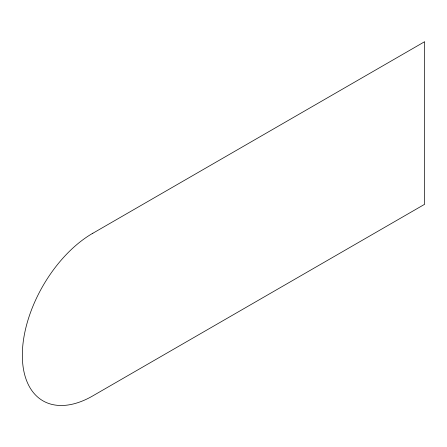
<?xml version="1.0" encoding="UTF-8"?>
<svg xmlns="http://www.w3.org/2000/svg" width="447" height="447" viewBox="0 0 447 447"><rect width="100%" height="100%" fill="white"/><g stroke="black" fill="none" stroke-linecap="round" stroke-linejoin="round"><path stroke-width="0.67" d="M92.831 233.267L424.65 41.694L424.65 204.279L92.831 395.858A99.603 57.507 -60 0 1 22.328 355.264A99.603 57.507 -60 0 1 92.831 233.233"/></g></svg>
